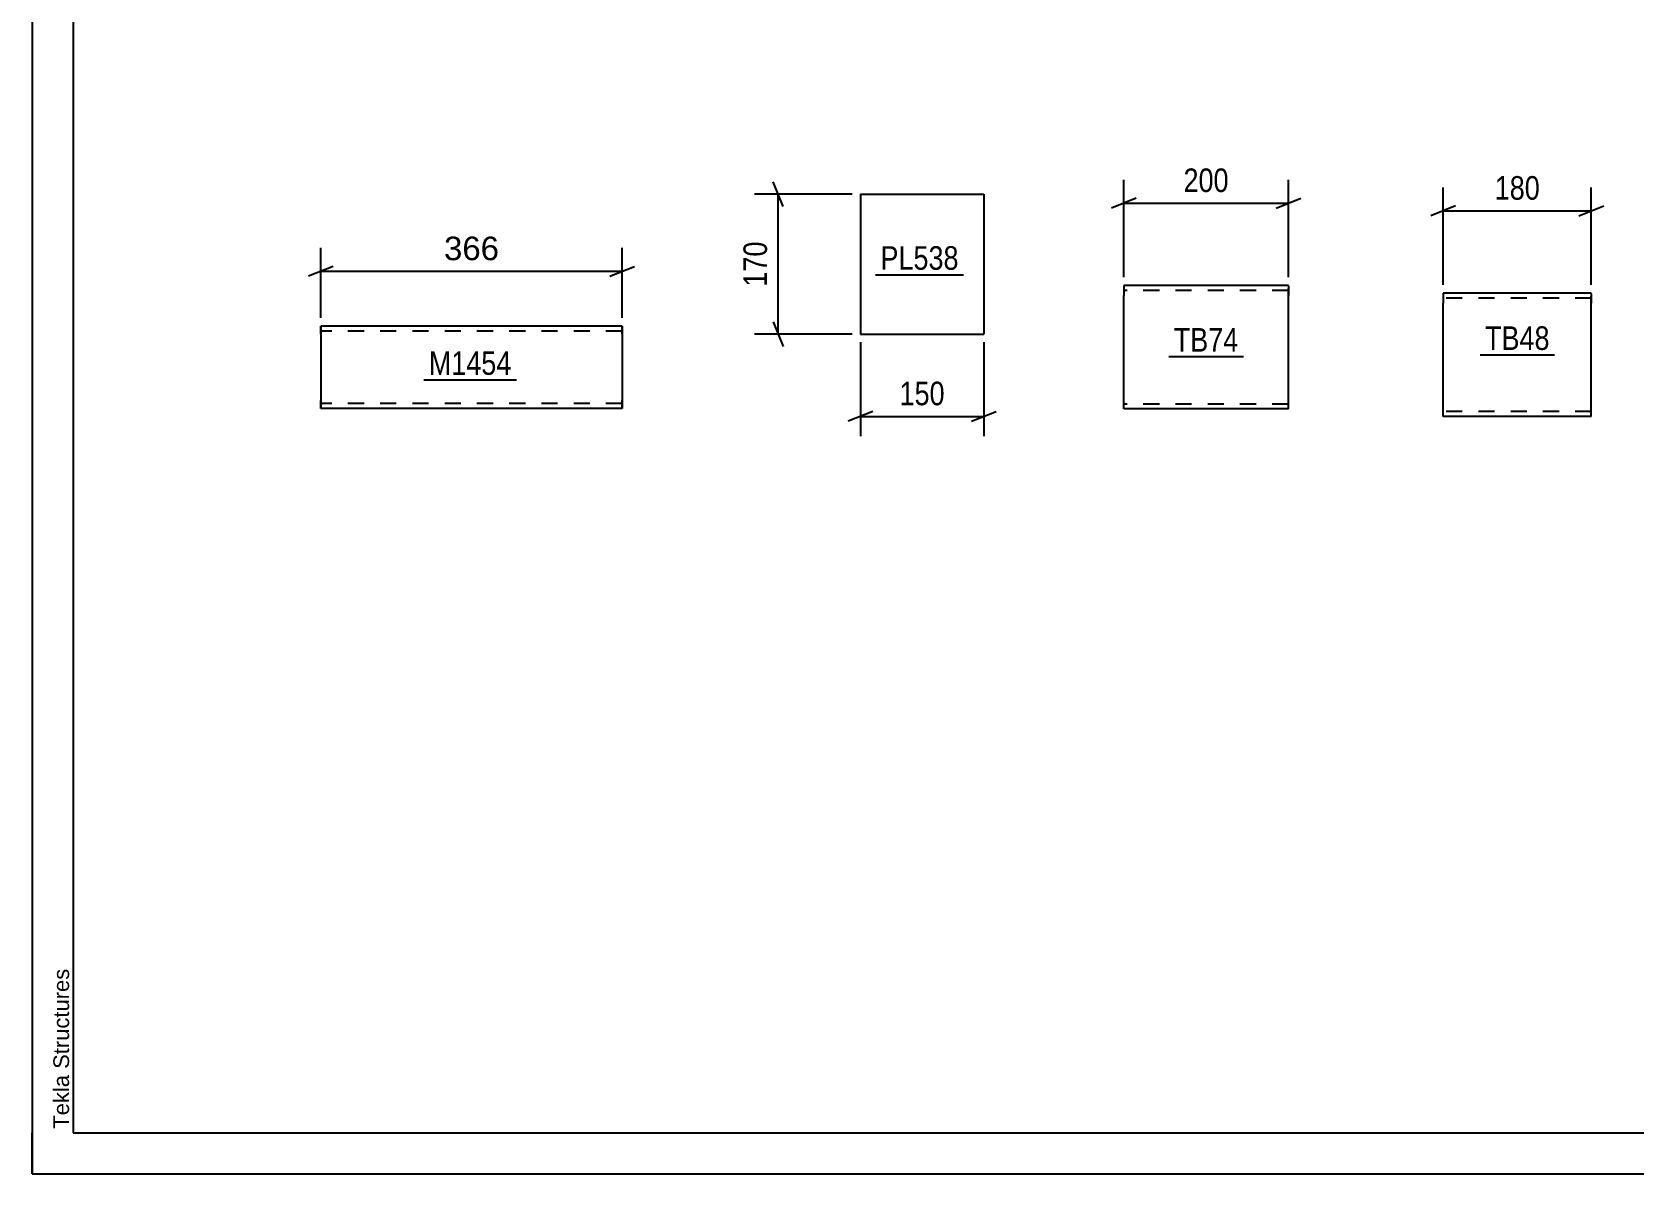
# Model space of a CAD drawing. Header units: millimetres. Extents: x 0 to 3371, y 0 to 1899.
# Drawn here: x 0 to 194.7, y 0 to 138.7 of the extents above; entities that cross this region are included whole.
import ezdxf

# ---------------------------------------------------------------- set-up
doc = ezdxf.new("R2010")
doc.units = ezdxf.units.MM
doc.linetypes.add('DXK_LINE_DOT2', pattern=[3.9198, 1.9599, -1.9599])
doc.styles.add('Arial', font='ARIAL.TTF', dxfattribs={"height": 0.2})
doc.styles.add('Arial Narrow', font='ARIALN.TTF', dxfattribs={"height": 0.2})

# ---------------------------------------------------------------- blocks, each defined once
blk = doc.blocks.new('Unknown-203762038-1135')
at = {"color": 5, "linetype": 'Continuous'}
for p, q in [((0, 297), (0, 0)), ((5, 292), (5, 5)), ((0, 0), (0, 5)), ((5, 5), (415, 5)), ((0, 0), (420, 0))]:
    blk.add_line(p, q, dxfattribs=at)
at = {"color": 174, "linetype": 'Continuous', "style": 'Arial'}
blk.add_text('Tekla Structures', height=1.9102, rotation=90, dxfattribs=at).set_placement((4.5, 5.5))
blk = doc.blocks.new('Part-203762038-2331 - 2316')
at = {"color": 2, "linetype": 'Continuous'}
for p, q in [((171.5, 107.01), (171.5, 105.81)), ((189.5, 107.01), (171.5, 107.01)), ((171.5, 92.1), (171.5, 105.81)), ((189.5, 106.91), (189.5, 107.01)), ((189.5, 106.91), (189.5, 105.81)), ((189.5, 92.01), (189.5, 105.81)), ((171.5, 92.01), (171.5, 92.1)), ((189.5, 92.01), (171.5, 92.01))]:
    blk.add_line(p, q, dxfattribs=at)
at = {"color": 7, "linetype": 'DXK_LINE_DOT2'}
for p, q in [((189.5, 106.41), (171.5, 106.41)), ((189.5, 105.81), (189.5, 106.65)), ((171.5, 93.21), (171.5, 93.21)), ((171.5, 93.21), (171.5, 93.21)), ((171.5, 92.61), (171.5, 92.65)), ((189.5, 92.61), (171.5, 92.61)), ((189.5, 93.21), (189.5, 93.21)), ((189.5, 93.21), (189.5, 93.21)), ((189.5, 92.61), (189.5, 92.65))]:
    blk.add_line(p, q, dxfattribs=at)
blk = doc.blocks.new('Part-203762038-2162 - 2147')
at = {"color": 2, "linetype": 'Continuous'}
for p, q in [((132.68, 107.94), (132.68, 106.74)), ((152.68, 107.94), (132.68, 107.94)), ((152.68, 107.85), (152.68, 107.94)), ((152.68, 107.85), (152.68, 106.74)), ((132.68, 93.03), (132.68, 106.74)), ((152.68, 92.94), (152.68, 106.74)), ((132.68, 92.94), (132.68, 93.03)), ((152.68, 92.94), (132.68, 92.94))]:
    blk.add_line(p, q, dxfattribs=at)
at = {"color": 7, "linetype": 'DXK_LINE_DOT2'}
for p, q in [((152.68, 107.34), (132.68, 107.34)), ((152.68, 106.74), (152.68, 107.59)), ((132.68, 94.14), (132.68, 94.14)), ((132.68, 94.14), (132.68, 94.14)), ((132.68, 93.54), (132.68, 93.59)), ((152.68, 93.54), (132.68, 93.54)), ((152.68, 94.14), (152.68, 94.14)), ((152.68, 94.14), (152.68, 94.14)), ((152.68, 93.54), (152.68, 93.59))]:
    blk.add_line(p, q, dxfattribs=at)
blk = doc.blocks.new('Part-203762038-1980 - 1966')
at = {"color": 2, "linetype": 'Continuous'}
for p, q in [((71.71, 103), (35.1, 102.99)), ((35.1, 102.99), (35.1, 102.99)), ((35.1, 102.89), (35.1, 102.99)), ((35.1, 102.63), (35.1, 102.89)), ((35.1, 102.24), (35.1, 102.63)), ((35.1, 102.24), (35.11, 93.73)), ((71.71, 103), (71.71, 102.91)), ((71.71, 102.91), (71.71, 102.65)), ((71.71, 102.65), (71.71, 102.26)), ((71.71, 102.26), (71.71, 93.74)), ((35.11, 93.34), (35.11, 93.73)), ((71.71, 93.74), (71.71, 93.35)), ((35.11, 93.08), (35.11, 93.34)), ((35.11, 92.99), (35.11, 93.08)), ((71.71, 93), (35.11, 92.99)), ((35.11, 92.99), (35.11, 92.99)), ((71.71, 93.35), (71.71, 93.09)), ((71.71, 93.09), (71.71, 93))]:
    blk.add_line(p, q, dxfattribs=at)
at = {"color": 7, "linetype": 'DXK_LINE_DOT2'}
for p, q in [((35.1, 102.99), (35.1, 102.89)), ((35.1, 102.89), (35.1, 102.63)), ((35.1, 102.63), (35.1, 102.39)), ((71.71, 102.4), (35.1, 102.39)), ((35.1, 102.39), (35.11, 93.63)), ((35.1, 102.39), (35.1, 102.39)), ((35.1, 102.34), (35.1, 102.39)), ((35.1, 102.34), (35.1, 102.39)), ((35.1, 102.34), (35.11, 93.96)), ((35.1, 102.24), (35.1, 102.34)), ((35.1, 102.21), (35.1, 102.24)), ((35.1, 102.01), (35.1, 102.21)), ((35.1, 102.01), (35.11, 93.76)), ((71.71, 103), (71.71, 103)), ((71.71, 102.91), (71.71, 103)), ((71.71, 102.65), (71.71, 102.91)), ((71.71, 102.4), (71.71, 102.65)), ((71.71, 102.4), (71.71, 93.64)), ((71.71, 102.35), (71.71, 102.4)), ((71.71, 102.35), (71.71, 102.4)), ((71.71, 102.35), (71.71, 93.97)), ((71.71, 102.26), (71.71, 102.35)), ((71.71, 102.22), (71.71, 102.26)), ((71.71, 102.03), (71.71, 102.22)), ((71.71, 102.03), (71.71, 93.77)), ((35.11, 93.76), (35.11, 93.96)), ((35.11, 93.63), (35.11, 93.76)), ((35.11, 93.76), (35.11, 93.63)), ((35.11, 93.59), (35.11, 93.63)), ((35.11, 93.63), (35.11, 93.59)), ((35.11, 93.63), (35.11, 93.34)), ((71.71, 93.6), (35.11, 93.59)), ((35.11, 93.59), (35.11, 93.59)), ((71.71, 93.77), (71.71, 93.97)), ((71.71, 93.64), (71.71, 93.77)), ((71.71, 93.77), (71.71, 93.64)), ((71.71, 93.6), (71.71, 93.64)), ((71.71, 93.64), (71.71, 93.6)), ((71.71, 93.35), (71.71, 93.64)), ((35.11, 93.34), (35.11, 93.08)), ((35.11, 93.08), (35.11, 92.99)), ((71.71, 93.09), (71.71, 93.35)), ((71.71, 93), (71.71, 93.09)), ((71.71, 93), (71.71, 93))]:
    blk.add_line(p, q, dxfattribs=at)
blk = doc.blocks.new('Part-203762038-4082 - 4078')
at = {"color": 2, "linetype": 'Continuous'}
for p, q in [((100.67, 119.04), (100.67, 102.04)), ((100.67, 119.04), (115.67, 119.04)), ((115.67, 119.04), (115.67, 102.04)), ((100.67, 102.04), (115.67, 102.04))]:
    blk.add_line(p, q, dxfattribs=at)
blk = doc.blocks.new('StraightDimension-203762038-2333 - 2316')
at = {"color": 7, "linetype": 'Continuous'}
for p, q in [((171.5, 108.01), (171.5, 119.86)), ((189.5, 108.01), (189.5, 119.86)), ((173, 117.61), (170, 116.41)), ((171.5, 117.01), (189.5, 117.01)), ((188, 116.41), (191, 117.61))]:
    blk.add_line(p, q, dxfattribs=at)
at = {"color": 0}
blk.add_wipeout([(183.85, 117.76), (183.85, 121.96), (177.16, 121.96), (177.16, 117.76)], dxfattribs=at)
at = {"color": 3, "style": 'Arial Narrow'}
blk.add_text('180', height=2.863, dxfattribs=at).set_placement((177.76, 118.36))
blk = doc.blocks.new('StraightDimension-203762038-2164 - 2147')
at = {"color": 7, "linetype": 'Continuous'}
for p, q in [((132.68, 108.94), (132.68, 120.79)), ((152.68, 108.94), (152.68, 120.79)), ((134.18, 118.54), (131.18, 117.34)), ((132.68, 117.94), (152.68, 117.94)), ((151.18, 117.34), (154.18, 118.54))]:
    blk.add_line(p, q, dxfattribs=at)
at = {"color": 0}
blk.add_wipeout([(146.02, 118.69), (146.02, 122.89), (139.34, 122.89), (139.34, 118.69)], dxfattribs=at)
at = {"color": 3, "style": 'Arial Narrow'}
blk.add_text('200', height=2.863, dxfattribs=at).set_placement((139.94, 119.29))
blk = doc.blocks.new('StraightDimension-203762038-1982 - 1966')
at = {"color": 7, "linetype": 'Continuous'}
for p, q in [((35.1, 103.99), (35.1, 112.51)), ((71.71, 104), (71.71, 112.51)), ((36.6, 110.26), (33.6, 109.06)), ((35.1, 109.66), (71.71, 109.66)), ((70.21, 109.06), (73.21, 110.26))]:
    blk.add_line(p, q, dxfattribs=at)
at = {"color": 0}
blk.add_wipeout([(57.34, 110.41), (57.34, 114.61), (49.47, 114.61), (49.47, 110.41)], dxfattribs=at)
at = {"color": 3, "style": 'Arial'}
blk.add_text('366', height=2.865, dxfattribs=at).set_placement((50.07, 111.01))
blk = doc.blocks.new('StraightDimension-203762038-4084 - 4078')
at = {"color": 7, "linetype": 'Continuous'}
for p, q in [((100.67, 101.04), (100.67, 89.64)), ((115.67, 101.04), (115.67, 89.64)), ((102.17, 92.64), (99.17, 91.44)), ((100.67, 92.04), (115.67, 92.04)), ((114.17, 91.44), (117.17, 92.64))]:
    blk.add_line(p, q, dxfattribs=at)
at = {"color": 0}
blk.add_wipeout([(111.51, 92.79), (111.51, 96.99), (104.83, 96.99), (104.83, 92.79)], dxfattribs=at)
at = {"color": 3, "style": 'Arial Narrow'}
blk.add_text('150', height=2.863, dxfattribs=at).set_placement((105.43, 93.39))
blk = doc.blocks.new('StraightDimension-203762038-4095 - 4078')
at = {"color": 7, "linetype": 'Continuous'}
for p, q in [((99.67, 119.04), (87.82, 119.04)), ((91.27, 117.54), (90.07, 120.54)), ((90.67, 102.04), (90.67, 119.04)), ((90.07, 103.54), (91.27, 100.54)), ((99.67, 102.04), (87.82, 102.04))]:
    blk.add_line(p, q, dxfattribs=at)
at = {"color": 0}
blk.add_wipeout([(89.92, 113.88), (85.72, 113.88), (85.72, 107.2), (89.92, 107.2)], dxfattribs=at)
at = {"color": 3, "style": 'Arial Narrow'}
blk.add_text('170', height=2.863, rotation=90.0002, dxfattribs=at).set_placement((89.32, 107.8))
blk = doc.blocks.new('Mark-203762038-2329 - 2316')
at = {"color": 0}
blk.add_wipeout([(184.43, 100.11), (184.43, 103.11), (176.58, 103.11), (176.58, 100.11)], dxfattribs=at)
blk.add_wipeout([(184.43, 100.11), (184.43, 103.11), (176.58, 103.11), (176.58, 100.11)], dxfattribs=at)
at = {"color": 30, "linetype": 'Continuous'}
blk.add_line((175.98, 99.51), (185.03, 99.51), dxfattribs=at)
at = {"color": 3, "style": 'Arial Narrow'}
blk.add_text('TB48', height=2.863, dxfattribs=at).set_placement((176.58, 100.11))
blk = doc.blocks.new('Mark-203762038-2160 - 2147')
at = {"color": 0}
blk.add_wipeout([(146.61, 99.9), (146.61, 102.9), (138.75, 102.9), (138.75, 99.9)], dxfattribs=at)
blk.add_wipeout([(146.61, 99.9), (146.61, 102.9), (138.75, 102.9), (138.75, 99.9)], dxfattribs=at)
at = {"color": 30, "linetype": 'Continuous'}
blk.add_line((138.15, 99.3), (147.21, 99.3), dxfattribs=at)
at = {"color": 3, "style": 'Arial Narrow'}
blk.add_text('TB74', height=2.863, dxfattribs=at).set_placement((138.75, 99.9))
blk = doc.blocks.new('Mark-203762038-1978 - 1966')
at = {"color": 0}
blk.add_wipeout([(58.27, 97.09), (58.27, 100.09), (48.22, 100.08), (48.22, 97.08)], dxfattribs=at)
blk.add_wipeout([(58.27, 97.09), (58.27, 100.09), (48.22, 100.08), (48.22, 97.08)], dxfattribs=at)
at = {"color": 30, "linetype": 'Continuous'}
blk.add_line((47.62, 96.48), (58.87, 96.49), dxfattribs=at)
at = {"color": 3, "style": 'Arial Narrow'}
blk.add_text('M1454', height=2.863, rotation=0.0172, dxfattribs=at).set_placement((48.22, 97.08))
blk = doc.blocks.new('Mark-203762038-4080 - 4078')
at = {"color": 0}
blk.add_wipeout([(112.62, 109.85), (112.62, 112.85), (103.11, 112.85), (103.11, 109.85)], dxfattribs=at)
blk.add_wipeout([(112.62, 109.85), (112.62, 112.85), (103.11, 112.85), (103.11, 109.85)], dxfattribs=at)
at = {"color": 30, "linetype": 'Continuous'}
blk.add_line((102.51, 109.25), (113.22, 109.25), dxfattribs=at)
at = {"color": 3, "style": 'Arial Narrow'}
blk.add_text('PL538', height=2.863, dxfattribs=at).set_placement((103.11, 109.85))

msp = doc.modelspace()

# ---------------------------------------------------------------- block references
for name in ['Unknown-203762038-1135', 'Part-203762038-4082 - 4078', 'Part-203762038-2162 - 2147', 'Part-203762038-2331 - 2316', 'Part-203762038-1980 - 1966']:
    msp.add_blockref(name, (0, 0))

# ---------------------------------------------------------------- next in the draw order: block references
for name in ['StraightDimension-203762038-2164 - 2147', 'StraightDimension-203762038-2333 - 2316', 'StraightDimension-203762038-1982 - 1966', 'Mark-203762038-4080 - 4078', 'Mark-203762038-2160 - 2147', 'Mark-203762038-2329 - 2316', 'Mark-203762038-1978 - 1966', 'StraightDimension-203762038-4084 - 4078']:
    msp.add_blockref(name, (0, 0))

# ---------------------------------------------------------------- next in the draw order: block references
msp.add_blockref('StraightDimension-203762038-4095 - 4078', (0, 0))

doc.saveas('drawing.dxf')
